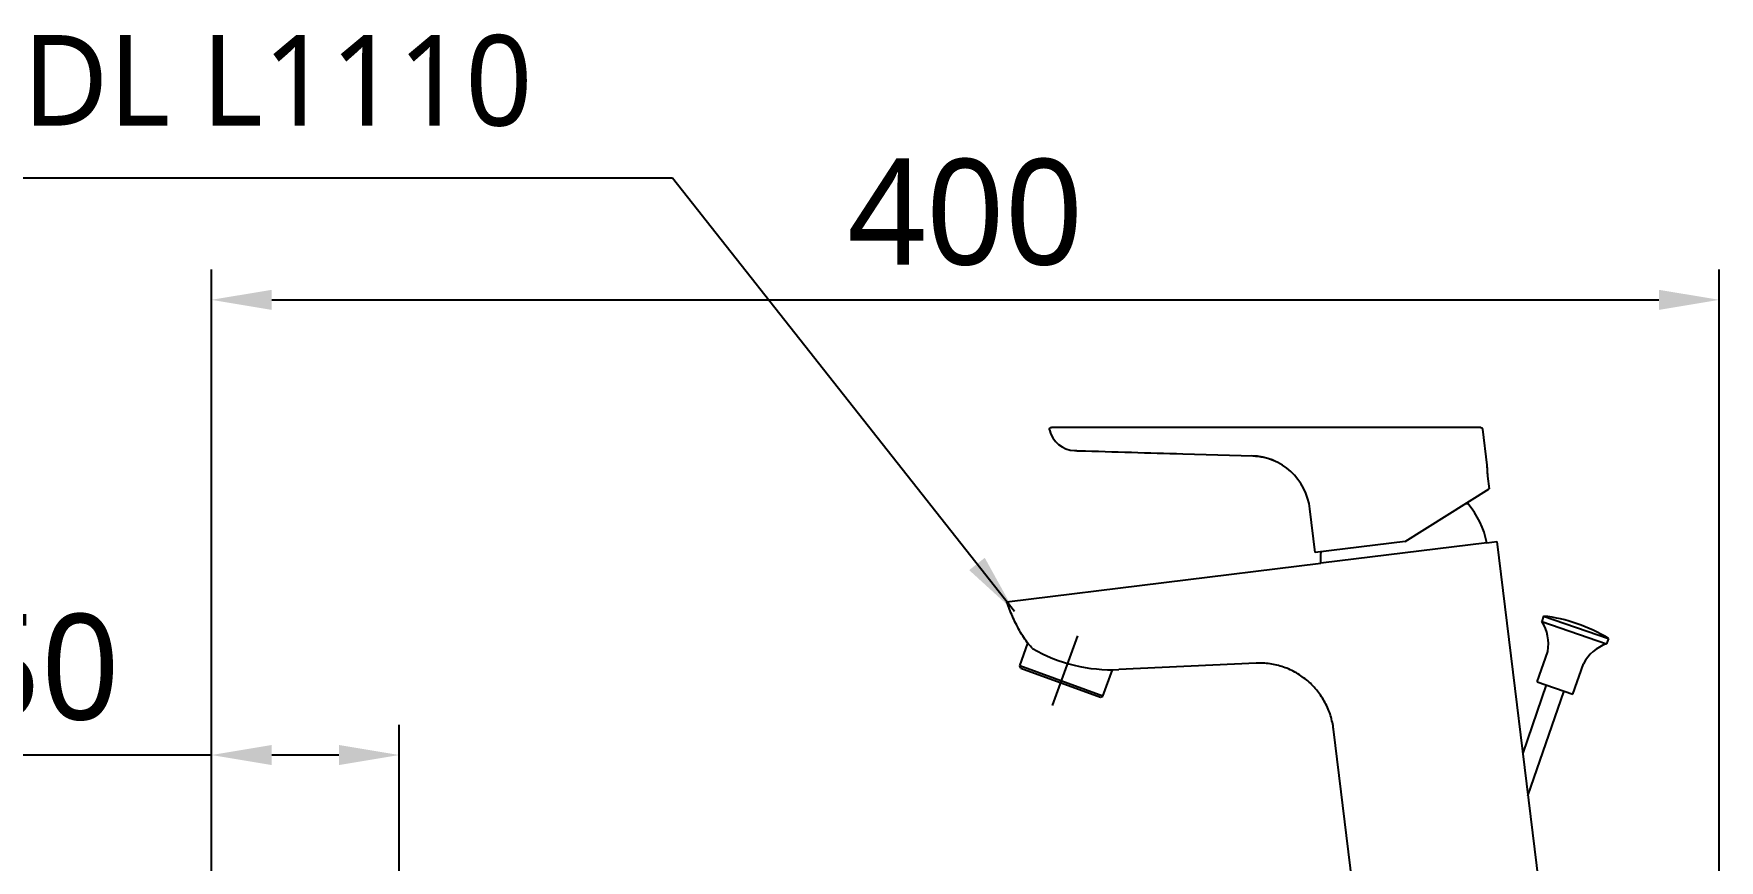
# Model space of a CAD drawing. Extents: x 0 to 3651, y -181 to 2100.
# Drawn here: x 1735.5 to 2182.4, y 657.3 to 876.4 of the extents above; entities that cross this region are included whole.
import ezdxf

# ---------------------------------------------------------------- set-up
doc = ezdxf.new("R2010")
doc.units = 0
doc.header["$LTSCALE"] = 25
doc.header["$MEASUREMENT"] = 0
doc.linetypes.add('CENTER', pattern=[2, 1.25, -0.25, 0.25, -0.25])
doc.layers.get('0').update_dxf_attribs({"linetype": 'CONTINUOUS'})
doc.layers.get('DEFPOINTS').update_dxf_attribs({"linetype": 'CONTINUOUS'})
for name, color, linetype in [('1', 1, 'CONTINUOUS'), ('5', 5, 'CONTINUOUS'), ('DEF_LAYER_ASSEM_MEMBER', 7, 'CONTINUOUS')]:
    doc.layers.add(name, color=color, linetype=linetype)
doc.styles.get("Standard").update_dxf_attribs({"font": 'NanumGothic.ttf'})
doc.dimstyles.get("Standard").update_dxf_attribs({"dimtxt": 2.5, "dimasz": 2, "dimexe": 2, "dimexo": 1, "dimgap": 1.5, "dimtad": 1, "dimdec": 0, "dimlfac": 10, "dimrnd": 0.5, "dimzin": 0, "dimdsep": 46, "dimtxsty": 'Standard', "dimcen": 0, "dimclrt": 2, "dimadec": 0, "dimazin": 0, "dimtfac": 1, "dimtdec": 0, "dimtmove": 0, "dimatfit": 3, "dimfxl": 0, "dimtolj": 1, "dimtzin": 0, "dimarcsym": 0})
doc.dimstyles.new('Standard$0', dxfattribs={"dimtxt": 0.18, "dimasz": 0.18, "dimexe": 0.18, "dimexo": 0.0625, "dimgap": 0.09, "dimtad": 0, "dimtih": 1, "dimtoh": 1, "dimdec": 4, "dimzin": 0, "dimdsep": 46, "dimtxsty": 'Standard', "dimcen": 0.09, "dimadec": 0, "dimazin": 0, "dimtfac": 1, "dimtdec": 4, "dimtofl": 0, "dimtmove": 0, "dimatfit": 3, "dimfxl": 0, "dimtolj": 1, "dimtzin": 0, "dimarcsym": 0})

# ---------------------------------------------------------------- blocks, each defined once
blk = doc.blocks.new('*D43')
at = {"layer": '1', "color": 3, "lineweight": -2}
for p, q in [((1782.64, 646.08), (1782.64, 813.9)), ((2182.45, 646.26), (2182.45, 813.9)), ((1798.64, 805.9), (2166.45, 805.9))]:
    blk.add_line(p, q, dxfattribs=at)
at = {"layer": '1', "color": 3}
for points in [[(1798.64, 808.56), (1798.64, 803.23), (1782.64, 805.9)], [(2166.45, 808.56), (2166.45, 803.23), (2182.45, 805.9)]]:
    blk.add_solid(points, dxfattribs=at)
at = {"layer": 'DEFPOINTS', "color": 0}
for p in [(2182.45, 805.9), (1782.64, 638.08), (2182.45, 638.26)]:
    blk.add_point(p, dxfattribs=at)
at = {"layer": '1', "color": 2, "insert": (1982.54, 829.04), "char_height": 28, "attachment_point": 5}
blk.add_mtext('\\A1;400', dxfattribs=at)
blk = doc.blocks.new('*D44')
at = {"layer": '1', "color": 3, "lineweight": -2}
for p, q in [((1782.64, 646.08), (1782.64, 693.24)), ((1832.45, 606.26), (1832.45, 693.24)), ((1782.64, 685.24), (1708.34, 685.24)), ((1816.45, 685.24), (1798.64, 685.24))]:
    blk.add_line(p, q, dxfattribs=at)
at = {"layer": '1', "color": 3}
for points in [[(1798.64, 687.9), (1798.64, 682.57), (1782.64, 685.24)], [(1816.45, 687.9), (1816.45, 682.57), (1832.45, 685.24)]]:
    blk.add_solid(points, dxfattribs=at)
at = {"layer": 'DEFPOINTS', "color": 0}
for p in [(1832.45, 685.24), (1782.64, 638.08), (1832.45, 598.26)]:
    blk.add_point(p, dxfattribs=at)
at = {"layer": '1', "color": 2, "insert": (1737.49, 708.44), "char_height": 28, "attachment_point": 5}
blk.add_mtext('\\A1;50', dxfattribs=at)

msp = doc.modelspace()

# ---------------------------------------------------------------- linework, layer by layer
for p, q in [((2135.85608, 722.06682), (2135.36772, 720.64854)), ((2135.36772, 720.64854), (2152.57616, 714.7232)), ((2135.85608, 722.06682), (2153.06451, 716.14148)), ((2153.06451, 716.14148), (2152.57616, 714.7232)), ((2134.19804, 704.65817), (2136.96537, 712.69508)), ((2143.65323, 701.40249), (2146.42056, 709.4394)), ((2136.56184, 703.84425), (2130.31601, 685.70505)), ((2131.70604, 674.3842), (2141.28943, 702.21641)), ((2134.19804, 704.65817), (2143.65323, 701.40249))]:
    msp.add_line(p, q)
at = {"ltscale": 0.5}
msp.add_line((2019.03493, 700.85855), (1996.95216, 708.89603), dxfattribs=at)
for centre, radius, start, end in [((2126.24733, 714.67929), 10.90017, 349.5117008, 33.2045301), ((2131.14293, 680.42771), 41.905, 58.4578451, 83.5421549), ((2156.0881, 704.40429), 10.90017, 108.7954699, 152.4882992)]:
    msp.add_arc(centre, radius, start, end)
at = {"color": 7}
msp.add_arc((2021.39885, 749.95649), 42.11284, 240.0249362, 272.5293087, dxfattribs=at)
at = {"layer": '1', "color": 7, "linetype": 'Continuous'}
for p, q in [((2057.16542, 772.06785), (2040.31703, 772.06822)), ((2066.63065, 772.06764), (2057.16542, 772.06785)), ((2078.43221, 772.06738), (2066.63065, 772.06764)), ((2119.18839, 772.06648), (2078.43221, 772.06738)), ((2119.68465, 771.62741), (2120.85404, 762.10353)), ((2040.19736, 765.0811), (2058.78466, 764.52783)), ((2099.16104, 741.84659), (2121.44212, 755.76936)), ((2121.02821, 759.14043), (2121.44212, 755.76936)), ((2115.12767, 751.82375), (2115.73881, 751.89878)), ((2075.33993, 738.92172), (2073.91917, 750.49287)), ((2099.16104, 741.84659), (2075.33993, 738.92172)), ((2120.79834, 741.45793), (2076.82855, 736.05911))]:
    msp.add_line(p, q, dxfattribs=at)
at = {"layer": '1', "color": 1, "linetype": 'CENTER'}
msp.add_line((2005.62306, 698.36444), (2012.35461, 716.85923), dxfattribs=at)
at = {"layer": '1', "color": 7, "linetype": 'Continuous', "extrusion": (0, 0, -1)}
for centre, radius, start, end in [((-2005.3654, 771.569), 0.5, 347.8973732, 90.0013114), ((-2119.18838, 771.56648), 0.5, 90.0013114, 170.5306333), ((-2098.9882, 737.33528), 22.19637, 356.7039548, 4.5825315)]:
    msp.add_arc(centre, radius, start, end, dxfattribs=at)
at = {"layer": '1', "color": 7, "linetype": 'Continuous'}
for centre, radius, start, end in [((2011.72093, 772.93183), 7, 192.1026268, 268.2950428), ((2058.03844, 748.54296), 16, 6.9772495, 88.2950428), ((2115.36149, 751.57073), 0.5, 41.0046638, 74.5922515), ((2098.9882, 737.33528), 22.19637, 10.7041398, 41.0046638)]:
    msp.add_arc(centre, radius, start, end, dxfattribs=at)
for points, knots in [([(2012.73177, 772.06883), (2010.78468, 772.06888), (2008.88689, 772.06892), (2006.17064, 772.06898), (2005.36612, 772.069), (2005.36542, 772.069)], [0, 0, 0, 0, 0.500111457, 0.500111457, 1, 1, 1, 1]), ([(2040.31703, 772.06822), (2035.9841, 772.06832), (2031.65118, 772.06841), (2022.45609, 772.06862), (2017.59392, 772.06873), (2012.73177, 772.06883)], [0, 0, 0, 0, 0.47122097, 0.47122097, 1, 1, 1, 1]), ([(2011.51266, 765.93493), (2011.51271, 765.93492), (2011.51303, 765.93492), (2011.51864, 765.93475), (2011.54302, 765.93402), (2011.62582, 765.93156), (2011.68539, 765.92979), (2011.83287, 765.92539), (2011.92365, 765.92269), (2012.12707, 765.91664), (2012.24331, 765.91318), (2012.44433, 765.9072), (2012.5288, 765.90468), (2012.61285, 765.90218)], [0, 0, 0, 0, 0.024553187, 0.024553187, 0.223922026, 0.223922026, 0.423896013, 0.423896013, 0.631540452, 0.631540452, 0.850406562, 0.850406562, 1, 1, 1, 1]), ([(2012.61285, 765.90218), (2017.27731, 765.76334), (2021.94174, 765.6245), (2031.13658, 765.3508), (2035.66699, 765.21595), (2040.19736, 765.0811)], [0, 0, 0, 0, 0.507283221, 0.507283221, 1, 1, 1, 1]), ([(2120.84941, 762.14076), (2120.84942, 762.14097), (2120.84942, 762.13473), (2120.84935, 762.08434), (2120.84914, 761.989), (2120.85198, 761.69893), (2120.85518, 761.50002), (2120.871, 761.02648), (2120.88406, 760.74481), (2120.92488, 760.1401), (2120.95336, 759.80863), (2120.98941, 759.47607), (2121.00149, 759.36463), (2121.01446, 759.25239), (2121.02821, 759.14043)], [0, 0, 0, 0, 0.072189182, 0.072189182, 0.285146921, 0.285146921, 0.498678753, 0.498678753, 0.71370646, 0.71370646, 0.92884151, 0.92884151, 0.92884151, 1, 1, 1, 1])]:
    msp.add_open_spline(points, degree=3, knots=knots, dxfattribs=at)
msp.add_open_spline([(2058.78466, 764.52783), (2060.70497, 764.47067), (2062.5577, 764.08879), (2064.34411, 763.39306)], degree=3, dxfattribs=at)
at = {"layer": '5', "color": 7, "linetype": 'Continuous'}
for p, q in [((2120.79418, 741.48026), (2123.42797, 741.80365)), ((2123.42797, 741.80365), (2135.52744, 643.26135)), ((1993.54259, 725.85573), (2076.82663, 736.08172)), ((2059.6315, 709.59952), (2023.25768, 707.87791)), ((2086.15946, 643.26135), (2080.16771, 692.06021))]:
    msp.add_line(p, q, dxfattribs=at)
msp.add_open_spline([(2000.35841, 713.47648), (1999.98357, 713.85979), (1998.67692, 715.30775), (1996.86724, 718.18482), (1995.00075, 721.95801), (1993.98531, 724.55504), (1993.54259, 725.85573)], degree=3, knots=[0, 0, 0, 0, 0.1116967569, 0.4077033777, 0.7038204178, 0.9897038018, 0.9897038018, 0.9897038018, 0.9897038018], dxfattribs=at)
msp.add_open_spline([(2080.16771, 692.06021), (2080.0923, 692.6744), (2079.88596, 693.89599), (2079.41023, 695.69244), (2078.77105, 697.43746), (2077.97335, 699.11595), (2077.02387, 700.7135), (2075.93078, 702.21643), (2074.70346, 703.6119), (2073.35223, 704.88779), (2071.88835, 706.03269), (2070.32395, 707.03594), (2068.67214, 707.8877), (2066.94707, 708.57923), (2065.16394, 709.10324), (2063.33885, 709.45433), (2061.4886, 709.62947), (2060.24962, 709.62878), (2059.6315, 709.59952)], degree=3, dxfattribs=at)
at = {"layer": 'DEF_LAYER_ASSEM_MEMBER', "color": 7, "linetype": 'Continuous'}
for p, q in [((1996.95216, 708.89603), (1999.12611, 714.86892)), ((1997.25099, 708.25517), (1996.95216, 708.89603)), ((1997.25099, 708.25517), (2018.39408, 700.55972)), ((2019.03493, 700.85855), (2021.57744, 707.84403)), ((2018.39408, 700.55972), (2019.03493, 700.85855))]:
    msp.add_line(p, q, dxfattribs=at)

# ---------------------------------------------------------------- texts
at = {"layer": '1', "color": 2, "insert": (1800.20042, 863.90745), "char_height": 24, "attachment_point": 5}
msp.add_mtext('DL L1110', dxfattribs=at)

# ---------------------------------------------------------------- dimensions: what is measured, and where the dimension line sits
at = {"layer": '1'}
dim = msp.add_linear_dim(base=(2182.44553, 805.89666), p1=(1782.63757, 638.0763), p2=(2182.44553, 638.26135), dimstyle='Standard$0', override={"dimscale": 0.8, "dimtxt": 35, "dimasz": 20, "dimexe": 10, "dimexo": 10, "dimgap": 10, "dimtad": 1, "dimdec": 0, "dimrnd": 0.5, "dimzin": 8, "dimcen": 0, "dimclrd": 3, "dimclre": 3, "dimclrt": 2, "dimtdec": 0, "dimtofl": 1, "dimarcsym": 1}, dxfattribs=at)
dim.commit()
dim.dimension.update_dxf_attribs({"geometry": '*D43', "text_midpoint": (1982.54155, 829.03829)})
dim = msp.add_linear_dim(base=(1832.44553, 685.23677), p1=(1782.63757, 638.0763), p2=(1832.44553, 598.26135), dimstyle='Standard$0', override={"dimscale": 0.8, "dimtxt": 35, "dimasz": 20, "dimexe": 10, "dimexo": 10, "dimgap": 10, "dimtad": 1, "dimdec": 0, "dimrnd": 0.5, "dimzin": 8, "dimcen": 0, "dimclrd": 3, "dimclre": 3, "dimclrt": 2, "dimtdec": 0, "dimtofl": 1, "dimarcsym": 1}, dxfattribs=at)
dim.commit()
dim.dimension.update_dxf_attribs({"geometry": '*D44', "text_midpoint": (1737.48735, 685.23677), "dimtype": 160})

# ---------------------------------------------------------------- leaders
msp.add_leader([(1995.54118, 723.32272), (1904.90329, 838.19703), (1709.32756, 838.19703)], dimstyle='Standard', override={"dimscale": 0.8, "dimtxt": 35, "dimasz": 20, "dimexe": 10, "dimexo": 10, "dimgap": 10, "dimtad": 0, "dimlfac": 1, "dimzin": 8, "dimclrd": 3, "dimclre": 3, "dimarcsym": 1}, dxfattribs=at)

doc.saveas('drawing.dxf')
